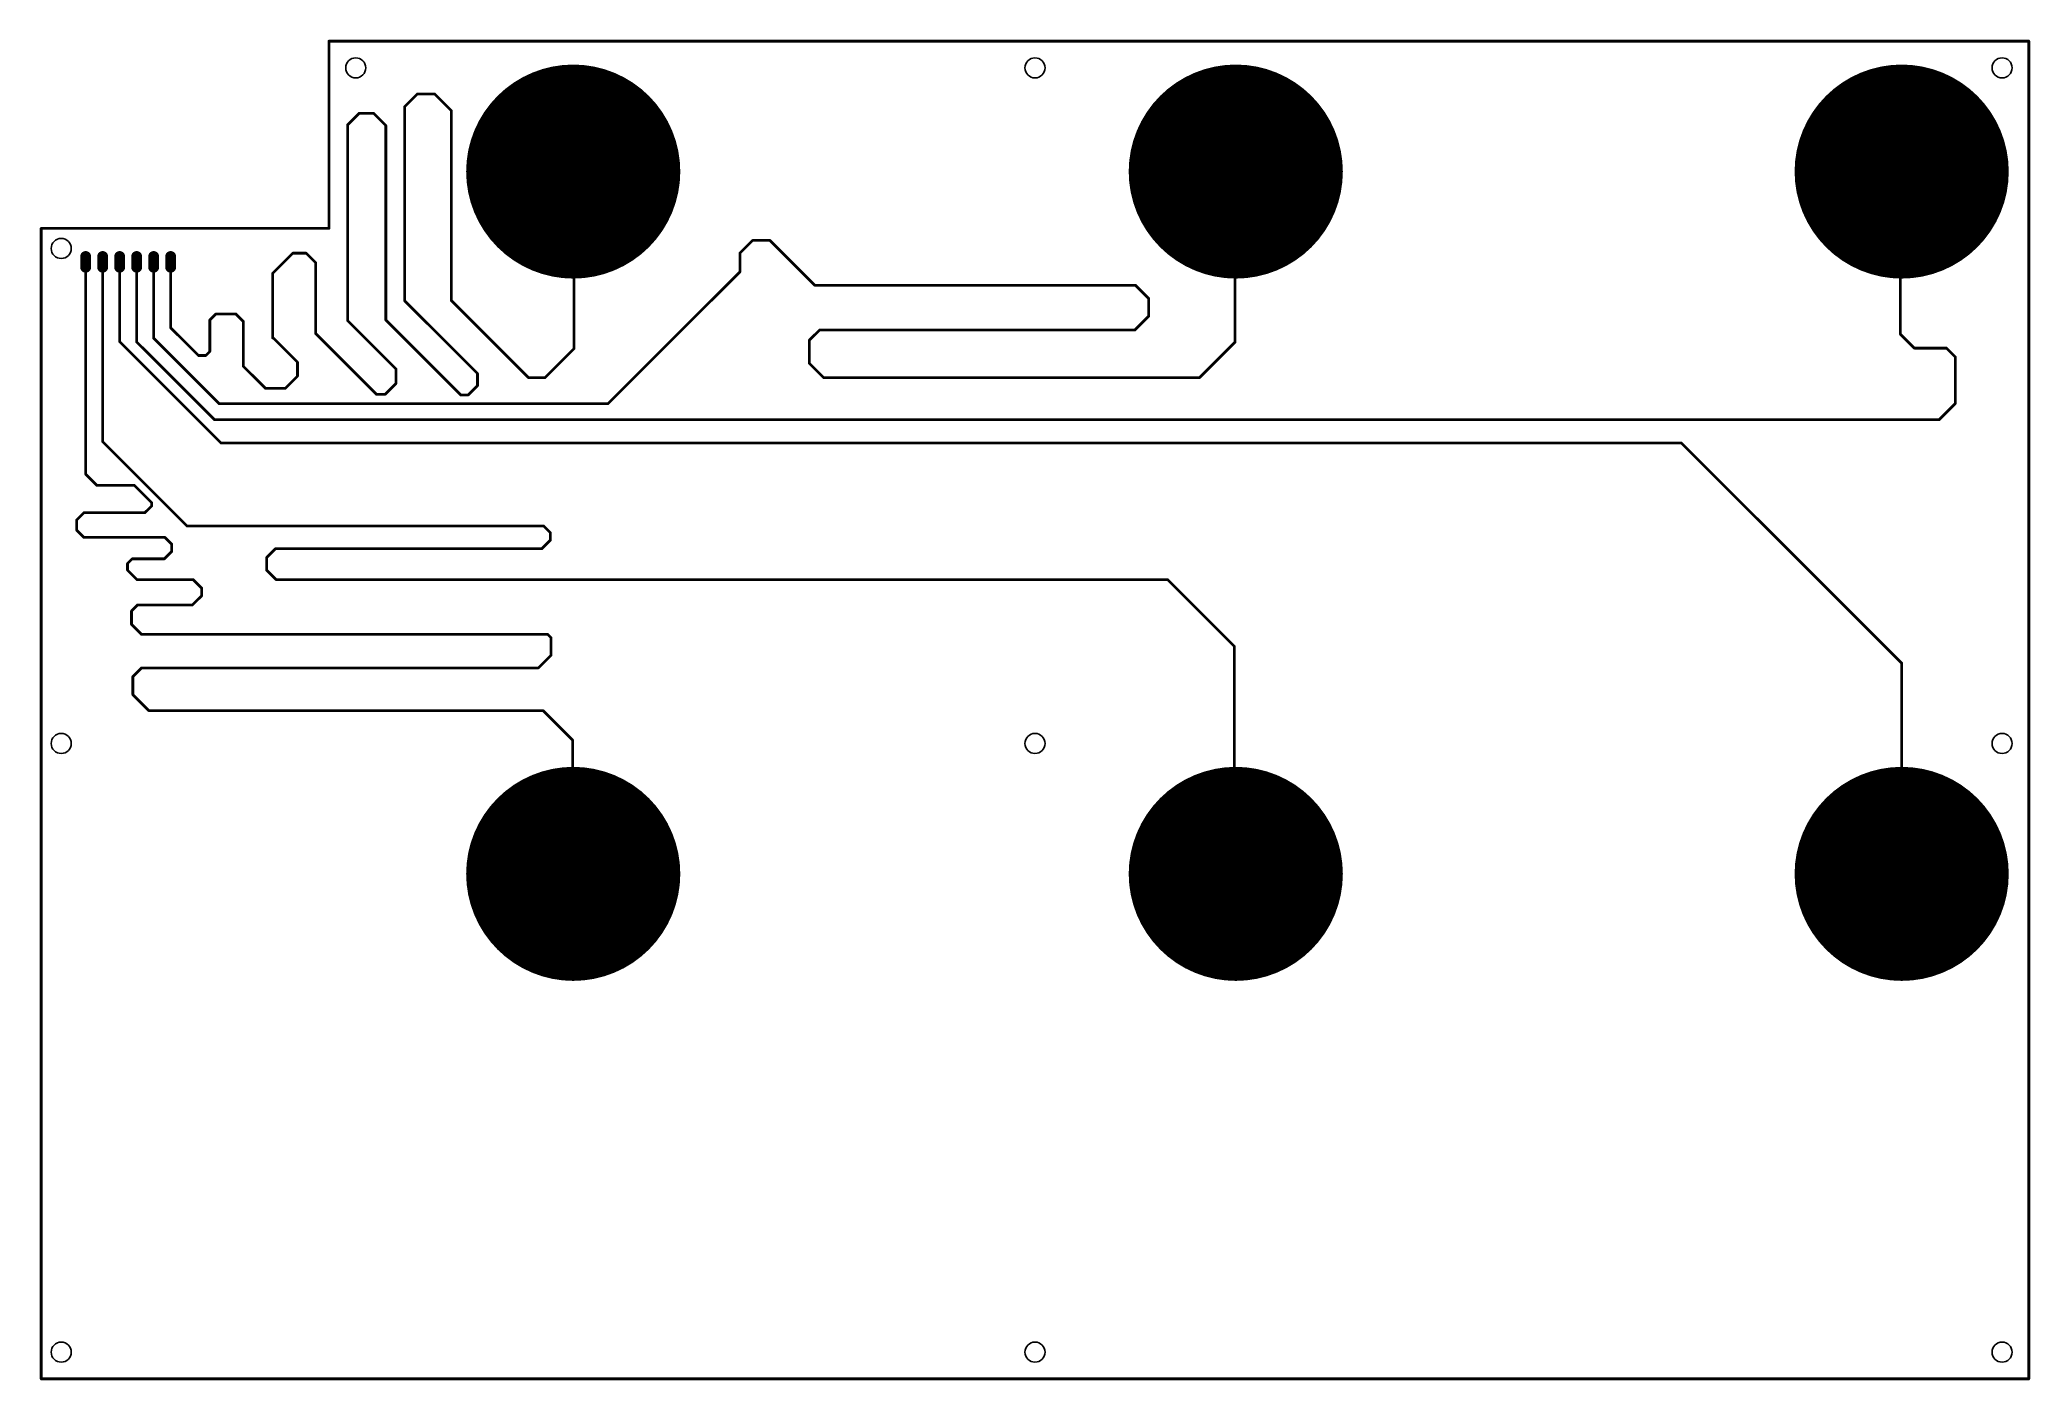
# Model space of a CAD drawing. Extents: x 0 to 297, y 0 to 200.
import ezdxf

# ---------------------------------------------------------------- set-up
doc = ezdxf.new("R2010")
doc.units = 0
for name, color, linetype in [('1', 22, 'CONTINUOUS'), ('17', 82, 'CONTINUOUS'), ('20', 7, 'CONTINUOUS')]:
    doc.layers.add(name, color=color, linetype=linetype)

# ---------------------------------------------------------------- blocks, each defined once
blk = doc.blocks.new('PIE')
at = {"const_width": 0.5}
blk.add_lwpolyline([(0, -0.25, 1), (0, 0.25, 1), (0, -0.25)], format="xyb", dxfattribs=at)
blk = doc.blocks.new('LONGP100')
at = {"const_width": 1}
blk.add_lwpolyline([(-0.5, 0), (0.5, 0)], dxfattribs=at)
at = {"const_width": 0.5}
for points in [[(-0.5, 0.25, 1), (-0.5, -0.25)], [(0.5, -0.25, 1), (0.5, 0.25)]]:
    blk.add_lwpolyline(points, format="xyb", dxfattribs=at)

msp = doc.modelspace()

# ---------------------------------------------------------------- linework, layer by layer
at = {"layer": '1', "const_width": 0.4064}
for points in [[(297, 200), (43, 200)], [(43, 200), (43, 172)], [(297, 0), (297, 200)], [(56.2, 192.1), (54.3, 190.2)], [(54.3, 190.2), (54.3, 161.2)], [(58.8, 192.1), (56.2, 192.1)], [(61.3, 189.6), (58.8, 192.1)], [(47.5, 189.2), (45.8, 187.5)], [(45.8, 187.5), (45.8, 158.2)], [(49.7, 189.2), (47.5, 189.2)], [(51.5, 187.4), (49.7, 189.2)], [(51.5, 158.3), (51.5, 187.4)], [(61.3, 161.2), (61.3, 189.6)], [(79.6, 180.6), (79.6, 154)], [(178.4, 180.5), (178.4, 155)], [(277.8, 179.5), (277.8, 156.2)], [(43, 172), (0, 172)], [(0, 172), (0, 0)], [(106.3, 170.2), (104.4, 168.3)], [(108.9, 170.2), (106.3, 170.2)], [(115.6, 163.5), (108.9, 170.2)], [(6.67, 135.23), (6.67, 167.01)], [(9.2, 140.1), (9.2, 167)], [(11.72, 155.08), (11.72, 167.04)], [(14.25, 155.05), (14.25, 166.99)], [(16.8, 155.6), (16.8, 167)], [(19.35, 157.15), (19.35, 167.03)], [(37.6, 168.3), (34.6, 165.3)], [(39.6, 168.3), (37.6, 168.3)], [(41, 166.9), (39.6, 168.3)], [(41, 156.3), (41, 166.9)], [(104.4, 168.3), (104.4, 165.5)], [(34.6, 165.3), (34.6, 155.7)], [(104.4, 165.5), (84.7, 145.8)], [(163.5, 163.5), (115.6, 163.5)], [(165.5, 161.5), (163.5, 163.5)], [(54.3, 161.2), (65.2, 150.3)], [(72.8, 149.7), (61.3, 161.2)], [(165.5, 158.9), (165.5, 161.5)], [(26.1, 159.2), (25.2, 158.3)], [(25.2, 158.3), (25.2, 153.6)], [(29.1, 159.2), (26.1, 159.2)], [(30.2, 158.1), (29.1, 159.2)], [(30.2, 151.4), (30.2, 158.1)], [(45.8, 158.2), (53, 151)], [(62.7, 147.1), (51.5, 158.3)], [(163.4, 156.8), (165.5, 158.9)], [(26.9, 139.9), (11.72, 155.08)], [(25.9, 143.4), (14.25, 155.05)], [(26.6, 145.8), (16.8, 155.6)], [(23.5, 153), (19.35, 157.15)], [(34.6, 155.7), (34.6, 155.6)], [(34.6, 155.7), (38.3, 152)], [(50.1, 147.2), (41, 156.3)], [(114.8, 155.3), (116.3, 156.8)], [(114.8, 151.8), (114.8, 155.3)], [(116.3, 156.8), (163.4, 156.8)], [(178.4, 155), (173.1, 149.7)], [(277.8, 156.2), (279.9, 154.1)], [(24.6, 153), (23.5, 153)], [(25.2, 153.6), (24.6, 153)], [(38.3, 152), (38.3, 149.9)], [(79.6, 154), (75.3, 149.7)], [(116.9, 149.7), (114.8, 151.8)], [(279.9, 154.1), (284.7, 154.1)], [(284.7, 154.1), (286, 152.8)], [(286, 152.8), (286, 145.8)], [(33.5, 148.1), (30.2, 151.4)], [(38.3, 149.9), (36.5, 148.1)], [(53, 148.8), (51.4, 147.2)], [(53, 151), (53, 148.8)], [(65.2, 148.5), (63.8, 147.1)], [(65.2, 150.3), (65.2, 148.5)], [(75.3, 149.7), (72.8, 149.7)], [(173.1, 149.7), (116.9, 149.7)], [(84.7, 145.8), (26.6, 145.8)], [(36.5, 148.1), (33.5, 148.1)], [(51.4, 147.2), (50.1, 147.2)], [(63.8, 147.1), (62.7, 147.1)], [(286, 145.8), (283.6, 143.4)], [(283.6, 143.4), (25.9, 143.4)], [(21.8, 127.5), (9.2, 140.1)], [(245.1, 139.9), (26.9, 139.9)], [(278, 107), (245.1, 139.9)], [(8.3, 133.6), (6.67, 135.23)], [(13.9, 133.6), (8.3, 133.6)], [(16.5, 131), (13.9, 133.6)], [(16.5, 130.5), (16.5, 131)], [(5.3, 128.4), (6.4, 129.5)], [(5.3, 126.9), (5.3, 128.4)], [(6.4, 129.5), (15.5, 129.5)], [(15.5, 129.5), (16.5, 130.5)], [(6.4, 125.8), (5.3, 126.9)], [(18.5, 125.8), (6.4, 125.8)], [(19.5, 124.8), (18.5, 125.8)], [(19.5, 123.7), (19.5, 124.8)], [(75.1, 127.5), (21.8, 127.5)], [(74.8, 124.1), (76.1, 125.4)], [(76.1, 126.5), (75.1, 127.5)], [(76.1, 125.4), (76.1, 126.5)], [(12.9, 121.9), (13.6, 122.6)], [(12.9, 120.9), (12.9, 121.9)], [(13.6, 122.6), (18.4, 122.6)], [(18.4, 122.6), (19.5, 123.7)], [(33.7, 122.8), (35, 124.1)], [(33.7, 120.9), (33.7, 122.8)], [(35, 124.1), (74.8, 124.1)], [(14.3, 119.5), (12.9, 120.9)], [(22.7, 119.5), (14.3, 119.5)], [(24, 118.2), (22.7, 119.5)], [(35.1, 119.5), (33.7, 120.9)], [(168.3, 119.5), (35.1, 119.5)], [(178.3, 109.5), (168.3, 119.5)], [(22.6, 115.7), (24, 117.1)], [(24, 117.1), (24, 118.2)], [(13.5, 114.8), (14.4, 115.7)], [(13.5, 112.8), (13.5, 114.8)], [(14.4, 115.7), (22.6, 115.7)], [(15, 111.3), (13.5, 112.8)], [(75.7, 111.3), (15, 111.3)], [(76.2, 110.8), (75.7, 111.3)], [(76.2, 108.2), (76.2, 110.8)], [(74.3, 106.3), (76.2, 108.2)], [(178.3, 75.6), (178.3, 109.5)], [(278, 75.5), (278, 107)], [(13.7, 105), (15, 106.3)], [(13.7, 102.3), (13.7, 105)], [(15, 106.3), (74.3, 106.3)], [(16.1, 99.9), (13.7, 102.3)], [(75, 99.9), (16.1, 99.9)], [(79.4, 95.5), (75, 99.9)], [(79.4, 75.6), (79.4, 95.5)], [(0, 0), (297, 0)]]:
    msp.add_lwpolyline(points, dxfattribs=at)
at = {"layer": '1', "const_width": 0.2032}
for points in [[(43, 200.1016, 1), (43, 199.8984)], [(43.1016, 200, 1), (42.8984, 200)], [(297.1016, 200, 1), (296.8984, 200)], [(297, 199.8984, 1), (297, 200.1016)], [(54.4016, 190.2, 1), (54.1984, 190.2)], [(54.2282, 190.2718, 1), (54.3718, 190.1282)], [(56.2, 192.2016, 1), (56.2, 191.9984)], [(56.2718, 192.0282, 1), (56.1282, 192.1718)], [(58.8718, 192.1718, 1), (58.7282, 192.0282)], [(58.8, 191.9984, 1), (58.8, 192.2016)], [(45.9016, 187.5, 1), (45.6984, 187.5)], [(45.7282, 187.5718, 1), (45.8718, 187.4282)], [(47.5, 189.3016, 1), (47.5, 189.0984)], [(47.5718, 189.1282, 1), (47.4282, 189.2718)], [(49.7718, 189.2718, 1), (49.6282, 189.1282)], [(49.7, 189.0984, 1), (49.7, 189.3016)], [(51.6016, 187.4, 1), (51.3984, 187.4)], [(51.4282, 187.3282, 1), (51.5718, 187.4718)], [(61.4016, 189.6, 1), (61.1984, 189.6)], [(61.2282, 189.5282, 1), (61.3718, 189.6718)], [(79.7016, 180.6, 1), (79.4984, 180.6)], [(178.5016, 180.5, 1), (178.2984, 180.5)], [(277.9016, 179.5, 1), (277.6984, 179.5)], [(0, 172.1016, 1), (0, 171.8984)], [(0.1016, 172, 1), (-0.1016, 172)], [(42.8984, 172, 1), (43.1016, 172)], [(43, 171.8984, 1), (43, 172.1016)], [(106.3, 170.3016, 1), (106.3, 170.0984)], [(106.3718, 170.1282, 1), (106.2282, 170.2718)], [(108.9718, 170.2718, 1), (108.8282, 170.1282)], [(108.9, 170.0984, 1), (108.9, 170.3016)], [(6.7716, 167.01, 1), (6.5684, 167.01)], [(9.3016, 167, 1), (9.0984, 167)], [(11.8216, 167.04, 1), (11.6184, 167.04)], [(14.3516, 166.99, 1), (14.1484, 166.99)], [(16.9016, 167, 1), (16.6984, 167)], [(19.4516, 167.03, 1), (19.2484, 167.03)], [(37.6, 168.4016, 1), (37.6, 168.1984)], [(37.6718, 168.2282, 1), (37.5282, 168.3718)], [(39.6718, 168.3718, 1), (39.5282, 168.2282)], [(39.6, 168.1984, 1), (39.6, 168.4016)], [(41.1016, 166.9, 1), (40.8984, 166.9)], [(40.9282, 166.8282, 1), (41.0718, 166.9718)], [(104.5016, 168.3, 1), (104.2984, 168.3)], [(104.3282, 168.3718, 1), (104.4718, 168.2282)], [(34.7016, 165.3, 1), (34.4984, 165.3)], [(34.5282, 165.3718, 1), (34.6718, 165.2282)], [(104.2984, 165.5, 1), (104.5016, 165.5)], [(104.4718, 165.4282, 1), (104.3282, 165.5718)], [(115.6, 163.6016, 1), (115.6, 163.3984)], [(115.5282, 163.4282, 1), (115.6718, 163.5718)], [(163.5718, 163.5718, 1), (163.4282, 163.4282)], [(163.5, 163.3984, 1), (163.5, 163.6016)], [(54.1984, 161.2, 1), (54.4016, 161.2)], [(54.3718, 161.2718, 1), (54.2282, 161.1282)], [(61.1984, 161.2, 1), (61.4016, 161.2)], [(61.3718, 161.2718, 1), (61.2282, 161.1282)], [(165.6016, 161.5, 1), (165.3984, 161.5)], [(165.4282, 161.4282, 1), (165.5718, 161.5718)], [(25.3016, 158.3, 1), (25.0984, 158.3)], [(25.1282, 158.3718, 1), (25.2718, 158.2282)], [(26.1, 159.3016, 1), (26.1, 159.0984)], [(26.1718, 159.1282, 1), (26.0282, 159.2718)], [(29.1718, 159.2718, 1), (29.0282, 159.1282)], [(29.1, 159.0984, 1), (29.1, 159.3016)], [(30.3016, 158.1, 1), (30.0984, 158.1)], [(30.1282, 158.0282, 1), (30.2718, 158.1718)], [(45.6984, 158.2, 1), (45.9016, 158.2)], [(45.8718, 158.2718, 1), (45.7282, 158.1282)], [(51.3984, 158.3, 1), (51.6016, 158.3)], [(51.5718, 158.3718, 1), (51.4282, 158.2282)], [(165.3984, 158.9, 1), (165.6016, 158.9)], [(165.5718, 158.8282, 1), (165.4282, 158.9718)], [(11.6184, 155.08, 1), (11.8216, 155.08)], [(11.7918, 155.1518, 1), (11.6482, 155.0082)], [(14.1484, 155.05, 1), (14.3516, 155.05)], [(14.3218, 155.1218, 1), (14.1782, 154.9782)], [(16.6984, 155.6, 1), (16.9016, 155.6)], [(16.8718, 155.6718, 1), (16.7282, 155.5282)], [(19.2484, 157.15, 1), (19.4516, 157.15)], [(19.4218, 157.2218, 1), (19.2782, 157.0782)], [(34.7016, 155.7, 1), (34.4984, 155.7)], [(34.4984, 155.7, 1), (34.7016, 155.7)], [(34.4984, 155.6, 1), (34.7016, 155.6)], [(34.6718, 155.7718, 1), (34.5282, 155.6282)], [(40.8984, 156.3, 1), (41.1016, 156.3)], [(41.0718, 156.3718, 1), (40.9282, 156.2282)], [(114.9016, 155.3, 1), (114.6984, 155.3)], [(114.7282, 155.3718, 1), (114.8718, 155.2282)], [(116.3, 156.9016, 1), (116.3, 156.6984)], [(116.3718, 156.7282, 1), (116.2282, 156.8718)], [(163.3282, 156.8718, 1), (163.4718, 156.7282)], [(163.4, 156.6984, 1), (163.4, 156.9016)], [(178.2984, 155, 1), (178.5016, 155)], [(178.4718, 154.9282, 1), (178.3282, 155.0718)], [(277.6984, 156.2, 1), (277.9016, 156.2)], [(277.8718, 156.2718, 1), (277.7282, 156.1282)], [(23.5, 153.1016, 1), (23.5, 152.8984)], [(23.4282, 152.9282, 1), (23.5718, 153.0718)], [(24.5282, 153.0718, 1), (24.6718, 152.9282)], [(24.6, 152.8984, 1), (24.6, 153.1016)], [(25.0984, 153.6, 1), (25.3016, 153.6)], [(25.2718, 153.5282, 1), (25.1282, 153.6718)], [(38.4016, 152, 1), (38.1984, 152)], [(38.2282, 151.9282, 1), (38.3718, 152.0718)], [(79.4984, 154, 1), (79.7016, 154)], [(79.6718, 153.9282, 1), (79.5282, 154.0718)], [(114.6984, 151.8, 1), (114.9016, 151.8)], [(114.8718, 151.8718, 1), (114.7282, 151.7282)], [(279.9, 154.2016, 1), (279.9, 153.9984)], [(279.8282, 154.0282, 1), (279.9718, 154.1718)], [(284.7718, 154.1718, 1), (284.6282, 154.0282)], [(284.7, 153.9984, 1), (284.7, 154.2016)], [(286.1016, 152.8, 1), (285.8984, 152.8)], [(285.9282, 152.7282, 1), (286.0718, 152.8718)], [(30.0984, 151.4, 1), (30.3016, 151.4)], [(30.2718, 151.4718, 1), (30.1282, 151.3282)], [(38.1984, 149.9, 1), (38.4016, 149.9)], [(38.3718, 149.8282, 1), (38.2282, 149.9718)], [(53.1016, 151, 1), (52.8984, 151)], [(52.8984, 148.8, 1), (53.1016, 148.8)], [(52.9282, 150.9282, 1), (53.0718, 151.0718)], [(53.0718, 148.7282, 1), (52.9282, 148.8718)], [(65.3016, 150.3, 1), (65.0984, 150.3)], [(65.1282, 150.2282, 1), (65.2718, 150.3718)], [(72.8, 149.8016, 1), (72.8, 149.5984)], [(72.7282, 149.6282, 1), (72.8718, 149.7718)], [(75.2282, 149.7718, 1), (75.3718, 149.6282)], [(75.3, 149.5984, 1), (75.3, 149.8016)], [(116.9, 149.8016, 1), (116.9, 149.5984)], [(116.8282, 149.6282, 1), (116.9718, 149.7718)], [(173.0282, 149.7718, 1), (173.1718, 149.6282)], [(173.1, 149.5984, 1), (173.1, 149.8016)], [(26.6, 145.9016, 1), (26.6, 145.6984)], [(26.5282, 145.7282, 1), (26.6718, 145.8718)], [(33.5, 148.2016, 1), (33.5, 147.9984)], [(33.4282, 148.0282, 1), (33.5718, 148.1718)], [(36.4282, 148.1718, 1), (36.5718, 148.0282)], [(36.5, 147.9984, 1), (36.5, 148.2016)], [(50.1, 147.3016, 1), (50.1, 147.0984)], [(50.0282, 147.1282, 1), (50.1718, 147.2718)], [(51.3282, 147.2718, 1), (51.4718, 147.1282)], [(51.4, 147.0984, 1), (51.4, 147.3016)], [(62.7, 147.2016, 1), (62.7, 146.9984)], [(62.6282, 147.0282, 1), (62.7718, 147.1718)], [(63.7282, 147.1718, 1), (63.8718, 147.0282)], [(63.8, 146.9984, 1), (63.8, 147.2016)], [(65.0984, 148.5, 1), (65.3016, 148.5)], [(65.2718, 148.4282, 1), (65.1282, 148.5718)], [(84.6282, 145.8718, 1), (84.7718, 145.7282)], [(84.7, 145.6984, 1), (84.7, 145.9016)], [(285.8984, 145.8, 1), (286.1016, 145.8)], [(286.0718, 145.7282, 1), (285.9282, 145.8718)], [(25.9, 143.5016, 1), (25.9, 143.2984)], [(25.8282, 143.3282, 1), (25.9718, 143.4718)], [(283.5282, 143.4718, 1), (283.6718, 143.3282)], [(283.6, 143.2984, 1), (283.6, 143.5016)], [(9.0984, 140.1, 1), (9.3016, 140.1)], [(9.2718, 140.1718, 1), (9.1282, 140.0282)], [(26.9, 140.0016, 1), (26.9, 139.7984)], [(26.8282, 139.8282, 1), (26.9718, 139.9718)], [(245.1718, 139.9718, 1), (245.0282, 139.8282)], [(245.1, 139.7984, 1), (245.1, 140.0016)], [(6.5684, 135.23, 1), (6.7716, 135.23)], [(6.7418, 135.3018, 1), (6.5982, 135.1582)], [(8.3, 133.7016, 1), (8.3, 133.4984)], [(8.2282, 133.5282, 1), (8.3718, 133.6718)], [(13.9718, 133.6718, 1), (13.8282, 133.5282)], [(13.9, 133.4984, 1), (13.9, 133.7016)], [(16.6016, 131, 1), (16.3984, 131)], [(16.4282, 130.9282, 1), (16.5718, 131.0718)], [(5.4016, 128.4, 1), (5.1984, 128.4)], [(5.2282, 128.4718, 1), (5.3718, 128.3282)], [(6.4, 129.6016, 1), (6.4, 129.3984)], [(6.4718, 129.4282, 1), (6.3282, 129.5718)], [(15.4282, 129.5718, 1), (15.5718, 129.4282)], [(15.5, 129.3984, 1), (15.5, 129.6016)], [(16.3984, 130.5, 1), (16.6016, 130.5)], [(16.5718, 130.4282, 1), (16.4282, 130.5718)], [(5.1984, 126.9, 1), (5.4016, 126.9)], [(5.3718, 126.9718, 1), (5.2282, 126.8282)], [(6.4, 125.9016, 1), (6.4, 125.6984)], [(6.3282, 125.7282, 1), (6.4718, 125.8718)], [(18.5718, 125.8718, 1), (18.4282, 125.7282)], [(18.5, 125.6984, 1), (18.5, 125.9016)], [(19.6016, 124.8, 1), (19.3984, 124.8)], [(19.4282, 124.7282, 1), (19.5718, 124.8718)], [(21.8, 127.6016, 1), (21.8, 127.3984)], [(21.7282, 127.4282, 1), (21.8718, 127.5718)], [(75.1718, 127.5718, 1), (75.0282, 127.4282)], [(75.1, 127.3984, 1), (75.1, 127.6016)], [(76.2016, 126.5, 1), (75.9984, 126.5)], [(75.9984, 125.4, 1), (76.2016, 125.4)], [(76.0282, 126.4282, 1), (76.1718, 126.5718)], [(76.1718, 125.3282, 1), (76.0282, 125.4718)], [(13.0016, 121.9, 1), (12.7984, 121.9)], [(12.8282, 121.9718, 1), (12.9718, 121.8282)], [(13.6, 122.7016, 1), (13.6, 122.4984)], [(13.6718, 122.5282, 1), (13.5282, 122.6718)], [(18.3282, 122.6718, 1), (18.4718, 122.5282)], [(18.4, 122.4984, 1), (18.4, 122.7016)], [(19.3984, 123.7, 1), (19.6016, 123.7)], [(19.5718, 123.6282, 1), (19.4282, 123.7718)], [(33.8016, 122.8, 1), (33.5984, 122.8)], [(33.6282, 122.8718, 1), (33.7718, 122.7282)], [(35, 124.2016, 1), (35, 123.9984)], [(35.0718, 124.0282, 1), (34.9282, 124.1718)], [(74.7282, 124.1718, 1), (74.8718, 124.0282)], [(74.8, 123.9984, 1), (74.8, 124.2016)], [(12.7984, 120.9, 1), (13.0016, 120.9)], [(12.9718, 120.9718, 1), (12.8282, 120.8282)], [(14.3, 119.6016, 1), (14.3, 119.3984)], [(14.2282, 119.4282, 1), (14.3718, 119.5718)], [(22.7718, 119.5718, 1), (22.6282, 119.4282)], [(22.7, 119.3984, 1), (22.7, 119.6016)], [(33.5984, 120.9, 1), (33.8016, 120.9)], [(33.7718, 120.9718, 1), (33.6282, 120.8282)], [(35.1, 119.6016, 1), (35.1, 119.3984)], [(35.0282, 119.4282, 1), (35.1718, 119.5718)], [(168.3718, 119.5718, 1), (168.2282, 119.4282)], [(168.3, 119.3984, 1), (168.3, 119.6016)], [(24.1016, 118.2, 1), (23.8984, 118.2)], [(23.8984, 117.1, 1), (24.1016, 117.1)], [(23.9282, 118.1282, 1), (24.0718, 118.2718)], [(24.0718, 117.0282, 1), (23.9282, 117.1718)], [(13.6016, 114.8, 1), (13.3984, 114.8)], [(13.4282, 114.8718, 1), (13.5718, 114.7282)], [(14.4, 115.8016, 1), (14.4, 115.5984)], [(14.4718, 115.6282, 1), (14.3282, 115.7718)], [(22.5282, 115.7718, 1), (22.6718, 115.6282)], [(22.6, 115.5984, 1), (22.6, 115.8016)], [(13.3984, 112.8, 1), (13.6016, 112.8)], [(13.5718, 112.8718, 1), (13.4282, 112.7282)], [(15, 111.4016, 1), (15, 111.1984)], [(14.9282, 111.2282, 1), (15.0718, 111.3718)], [(75.7718, 111.3718, 1), (75.6282, 111.2282)], [(75.7, 111.1984, 1), (75.7, 111.4016)], [(76.3016, 110.8, 1), (76.0984, 110.8)], [(76.1282, 110.7282, 1), (76.2718, 110.8718)], [(76.0984, 108.2, 1), (76.3016, 108.2)], [(76.2718, 108.1282, 1), (76.1282, 108.2718)], [(178.4016, 109.5, 1), (178.1984, 109.5)], [(178.2282, 109.4282, 1), (178.3718, 109.5718)], [(278.1016, 107, 1), (277.8984, 107)], [(277.9282, 106.9282, 1), (278.0718, 107.0718)], [(13.8016, 105, 1), (13.5984, 105)], [(13.6282, 105.0718, 1), (13.7718, 104.9282)], [(15, 106.4016, 1), (15, 106.1984)], [(15.0718, 106.2282, 1), (14.9282, 106.3718)], [(74.2282, 106.3718, 1), (74.3718, 106.2282)], [(74.3, 106.1984, 1), (74.3, 106.4016)], [(13.5984, 102.3, 1), (13.8016, 102.3)], [(13.7718, 102.3718, 1), (13.6282, 102.2282)], [(16.1, 100.0016, 1), (16.1, 99.7984)], [(16.0282, 99.8282, 1), (16.1718, 99.9718)], [(75.0718, 99.9718, 1), (74.9282, 99.8282)], [(75, 99.7984, 1), (75, 100.0016)], [(79.5016, 95.5, 1), (79.2984, 95.5)], [(79.3282, 95.4282, 1), (79.4718, 95.5718)], [(79.2984, 75.6, 1), (79.5016, 75.6)], [(178.1984, 75.6, 1), (178.4016, 75.6)], [(277.8984, 75.5, 1), (278.1016, 75.5)], [(0, 0.1016, 1), (0, -0.1016)], [(-0.1016, 0, 1), (0.1016, 0)], [(296.8984, 0, 1), (297.1016, 0)], [(297, -0.1016, 1), (297, 0.1016)]]:
    msp.add_lwpolyline(points, format="xyb", dxfattribs=at)
at = {"layer": '20', "const_width": 0.4064}
for points in [[(297, 200), (43, 200)], [(43, 172), (43, 200)], [(297, 0), (297, 200)], [(0, 172), (0, 0)], [(43, 172), (0, 172)], [(0, 0), (297, 0)]]:
    msp.add_lwpolyline(points, dxfattribs=at)
at = {"layer": '20', "const_width": 0.2032}
for points in [[(43, 200.1016, 1), (43, 199.8984)], [(43.1016, 200, 1), (42.8984, 200)], [(297.1016, 200, 1), (296.8984, 200)], [(297, 199.8984, 1), (297, 200.1016)], [(0.1016, 172, 1), (-0.1016, 172)], [(0, 172.1016, 1), (0, 171.8984)], [(42.8984, 172, 1), (43.1016, 172)], [(43, 171.8984, 1), (43, 172.1016)], [(0, 0.1016, 1), (0, -0.1016)], [(-0.1016, 0, 1), (0.1016, 0)], [(296.8984, 0, 1), (297.1016, 0)], [(297, -0.1016, 1), (297, 0.1016)]]:
    msp.add_lwpolyline(points, format="xyb", dxfattribs=at)
at = {"layer": '20'}
for centre in [(47, 196), (148.5, 196), (293, 196), (3, 169), (3, 95), (148.5, 95), (293, 95), (3, 4), (148.5, 4), (293, 4)]:
    msp.add_circle(centre, 1.5, dxfattribs=at)

# ---------------------------------------------------------------- block references
at = {"layer": '1', "xscale": 32, "yscale": 32}
for p in [(79.5, 180.5), (178.5, 180.5), (278, 180.5), (79.5, 75.5), (178.5, 75.5), (278, 75.5)]:
    msp.add_blockref('PIE', p, dxfattribs=at)
at = {"layer": '17', "xscale": 1.616, "yscale": 1.616, "rotation": 90}
for p in [(6.65, 167), (6.65, 167), (9.19, 167), (9.19, 167), (11.73, 167), (11.73, 167), (14.27, 167), (14.27, 167), (16.81, 167), (16.81, 167), (19.35, 167), (19.35, 167)]:
    msp.add_blockref('LONGP100', p, dxfattribs=at)

doc.saveas('drawing.dxf')
